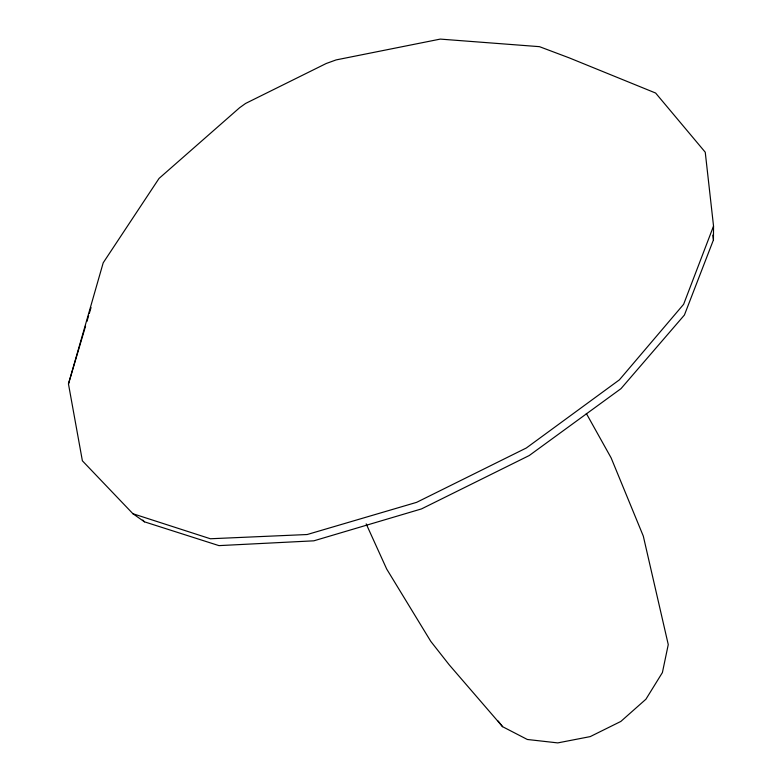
<?xml version="1.0" encoding="UTF-8"?>
<svg xmlns="http://www.w3.org/2000/svg" width="782" height="782" viewBox="0 0 782 782"><rect width="100%" height="100%" fill="white"/><g stroke="black" fill="none" stroke-linecap="round" stroke-linejoin="round"><path stroke-width="1.17" d="M713.438 239.918L713.536 226.086L705.247 152.216L655.619 93.038L569.14 57.839L539.472 46.666L440.276 39.1L336.133 59.911L326.202 63.508L245.607 103.439L239.605 107.73L159.039 178.433L103.204 262.801L68.464 383.942L82.384 460.803L132.93 513.735L144.426 521.819L218.96 545.621L313.836 540.821L421.478 508.916L529.238 455.535L620.986 388.654L684.416 315.029L713.438 239.918L712.813 235.108M68.464 383.942L85.57 326.065M86.939 321.441L88.649 315.645M89.334 313.338L91.044 307.551M713.536 226.086L683.624 304.306L619.403 379.837L526.296 448.008L416.62 502.347L307.17 534.526L210.378 538.759L132.93 513.735M366.172 523.862L386.699 569.061L430.784 641.377L449.21 664.817L502.572 726.683L527.332 739.479L557.762 742.9L590.224 736.605L620.84 721.434L645.922 699.225L662.403 672.569L668.258 644.593L643.303 536.09L611.123 457.871L586.324 413.443M142.783 520.03L144.426 521.819M498.183 721.053L502.572 726.683"/></g></svg>
